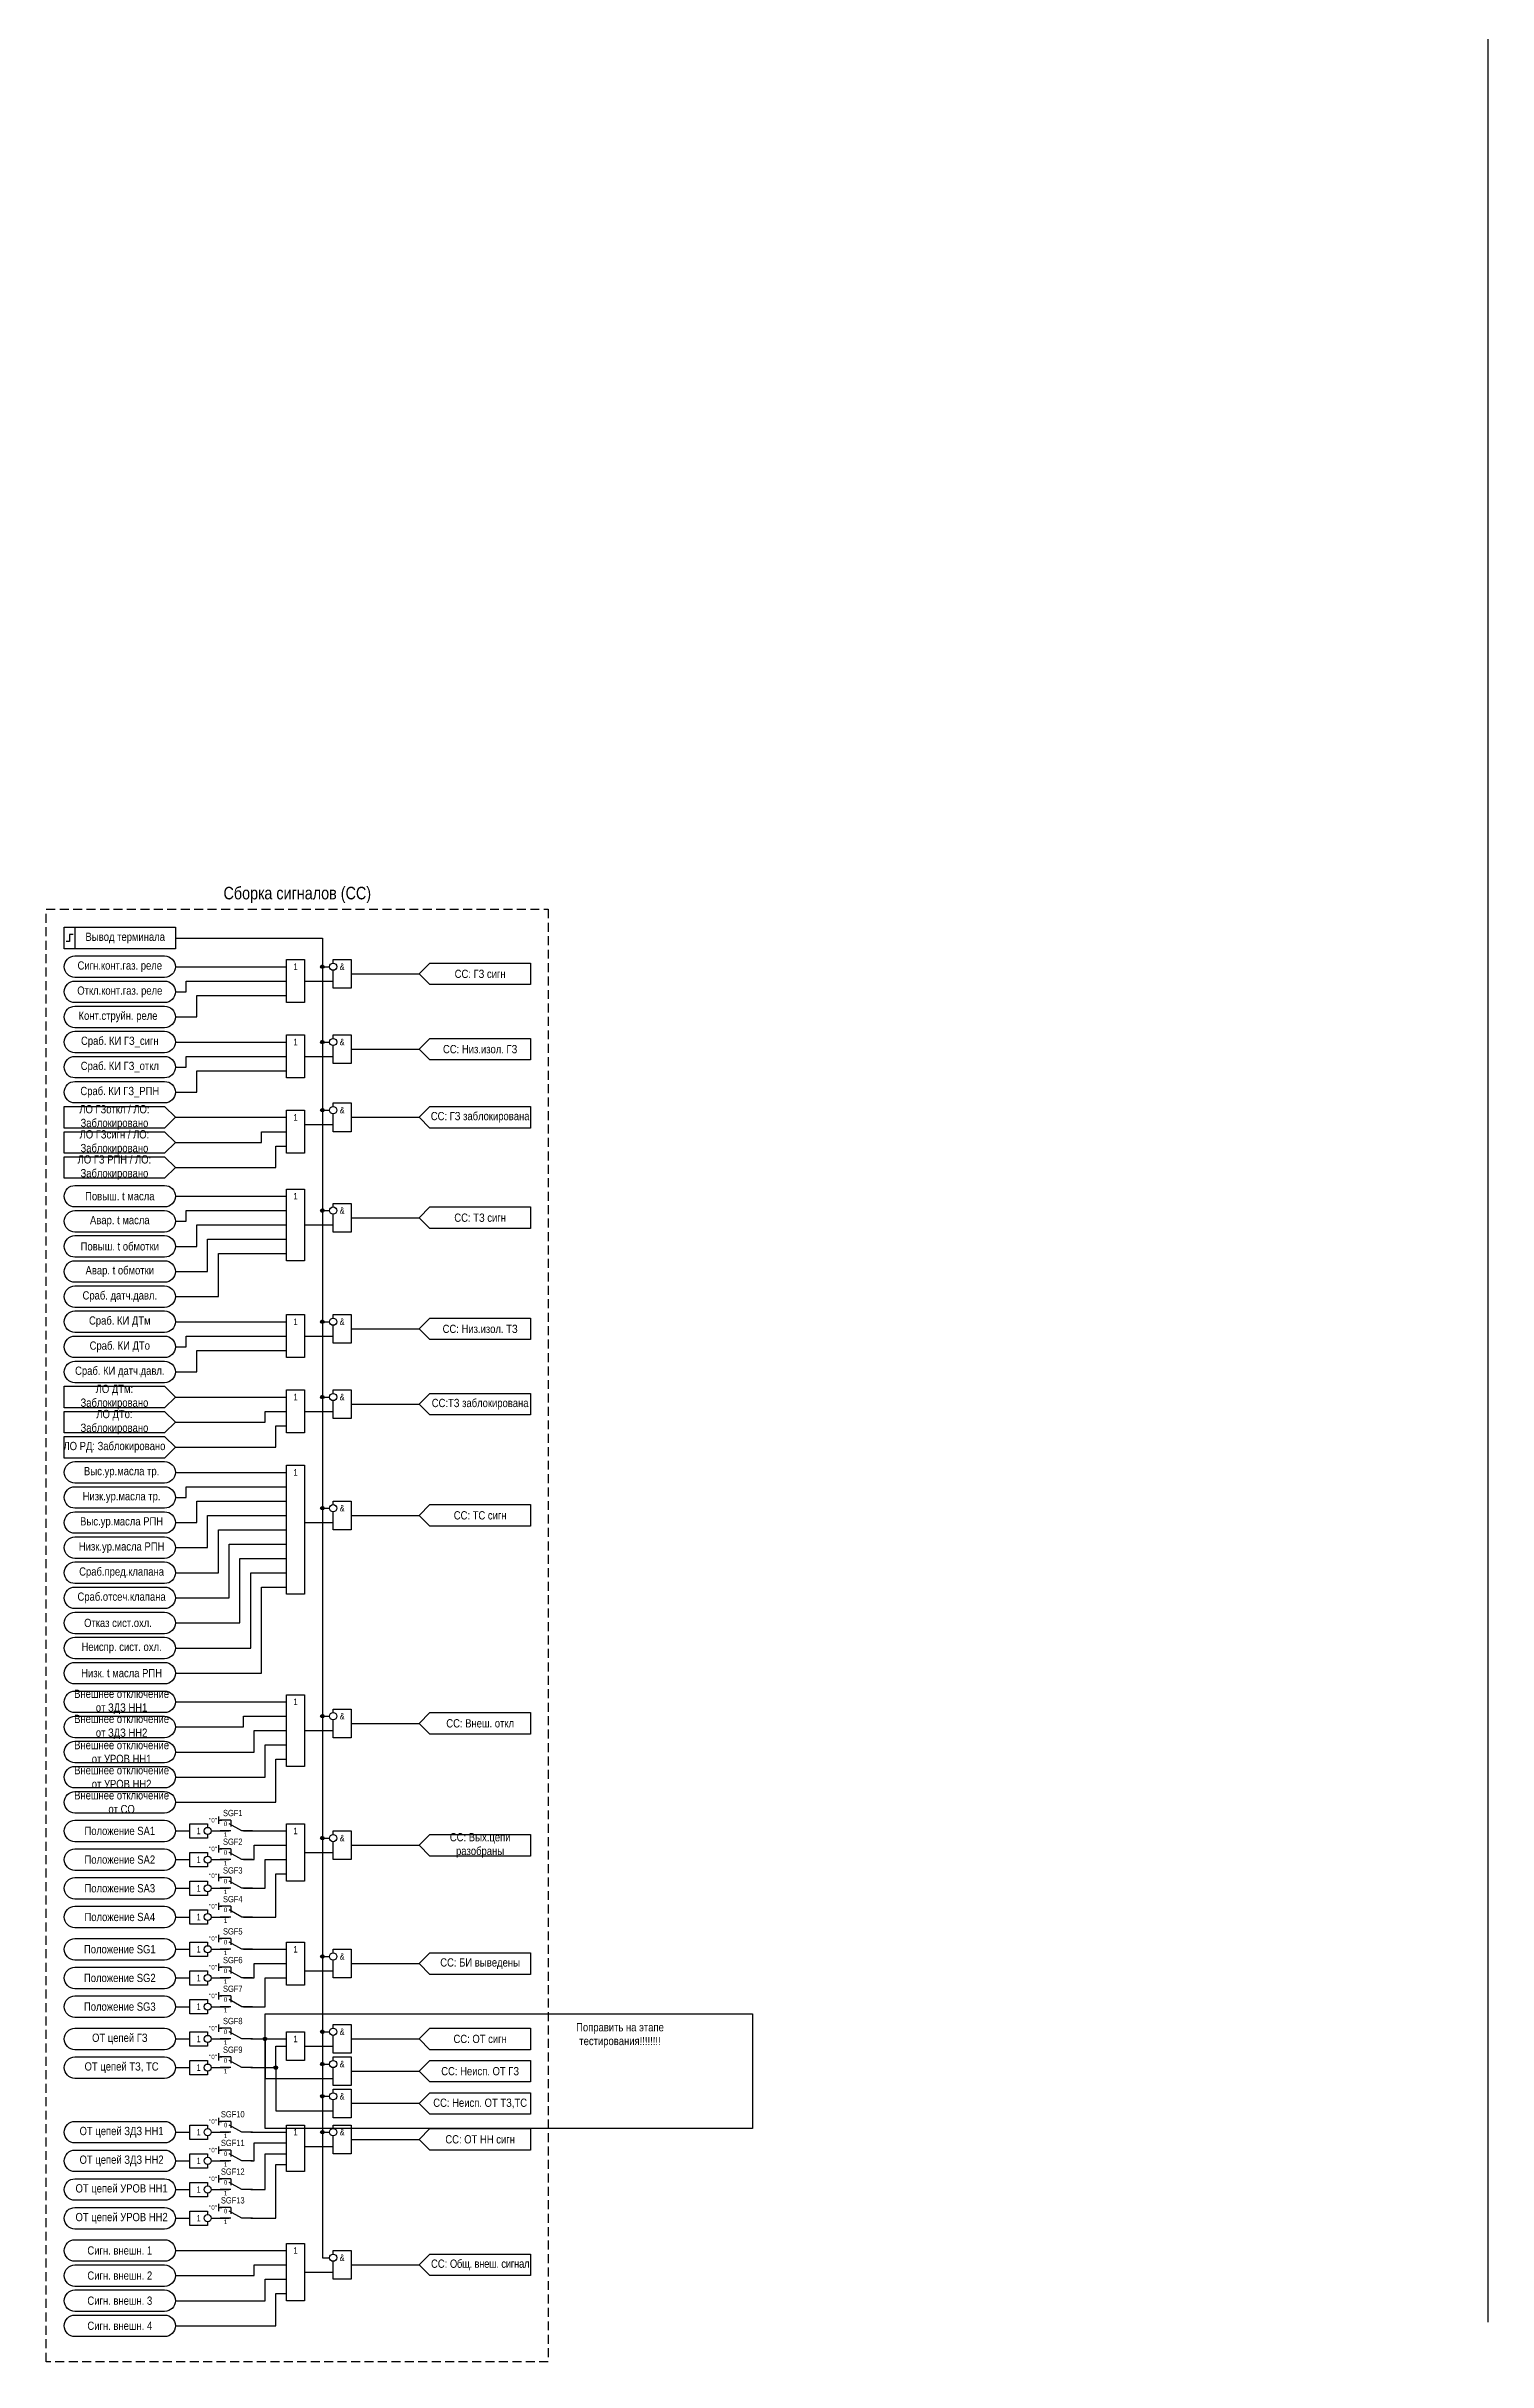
# Model space of a CAD drawing. Header units: millimetres. Extents: x 0 to 3543, y -1008 to 626.
# Drawn here: x 2046 to 2448, y -1008 to -362 of the extents above; entities that cross this region are included whole.
import ezdxf
from ezdxf.enums import TextEntityAlignment as Align

# ---------------------------------------------------------------- set-up
doc = ezdxf.new("R2010")
doc.units = ezdxf.units.MM
doc.linetypes.add('штриховая2', pattern=[0.375, 0.25, -0.125])
doc.layers.add('TEXT', color=7, linetype='Continuous', lineweight=25)
doc.layers.add('Основная', color=7, linetype='Continuous')
doc.styles.add('2.5_Gost_RD', font='ARIALN.TTF', dxfattribs={"height": 2.5})
doc.styles.add('3.5_Gost_RD', font='ARIALN.TTF', dxfattribs={"height": 3.5})
doc.styles.add('Вывод', font='ARIALN.TTF', dxfattribs={"height": 2.5})
doc.styles.add('Компонент', font='ARIALN.TTF', dxfattribs={"height": 3.5})

# ---------------------------------------------------------------- blocks, each defined once
blk = doc.blocks.new('*U958')
at = {"layer": 'Основная', "color": 0}
blk.add_line((0, 0), (7, 4), dxfattribs=at)
at = {"layer": 'Основная', "ltscale": 0.35}
blk.add_line((6, 6), (6, 2.5), dxfattribs=at)
blk = doc.blocks.new('*U1037')
at = {"layer": 'Основная', "color": 0}
for p, q in [((-3, 6), (-9, 6)), ((-3, 0), (-9, 0)), ((9, 0), (3, 0))]:
    blk.add_line(p, q, dxfattribs=at)
at = {"layer": 'Основная', "ltscale": 0.25, "xscale": -1}
blk.add_blockref('*U958', (3, 0), dxfattribs=at)
at = {"layer": 'Основная'}
for tag, height, style, p in [('В1', 2.5, 'Вывод', (-13, 6)), ('В2', 2.5, 'Вывод', (-6, 4)), ('ОУ', 3.5, 'Компонент', (-2, 10)), ('В3', 2.5, 'Вывод', (-6, -2))]:
    blk.add_attdef(tag, text='', height=height, dxfattribs=dict(at, style=style)).set_placement(p, align=Align.MIDDLE_CENTER)
blk = doc.blocks.new('*U1050')
at = {"layer": 'Основная', "color": 0}
for p, q in [((-3, 6), (-9, 6)), ((-3, 0), (-9, 0)), ((9, 0), (3, 0))]:
    blk.add_line(p, q, dxfattribs=at)
at = {"layer": 'Основная', "ltscale": 0.25, "xscale": -1}
blk.add_blockref('*U958', (3, 0), dxfattribs=at)
at = {"layer": 'Основная'}
for tag, height, style, p in [('В1', 2.5, 'Вывод', (-13, 7)), ('В2', 2.5, 'Вывод', (-6, 4)), ('ОУ', 3.5, 'Компонент', (-2, 10)), ('В3', 2.5, 'Вывод', (-6, -2))]:
    blk.add_attdef(tag, text='', height=height, dxfattribs=dict(at, style=style)).set_placement(p, align=Align.MIDDLE_CENTER)
blk = doc.blocks.new('Точка')
at = {"ltscale": 100}
h = blk.add_hatch(color=256, dxfattribs=at)
h.dxf.hatch_style = 1
edge = h.paths.add_edge_path()
edge.add_arc((0, 0), 0.5, 0, 360)
blk.add_circle((0, 0), 0.5, dxfattribs=at)

msp = doc.modelspace()

# ---------------------------------------------------------------- linework, layer by layer
at = {"ltscale": 100}
for p, q in [((2448, 626), (2448, -997)), ((2123, -613), (2123, -895)), ((2123, -619), (2125, -619)), ((2123, -640), (2125, -640)), ((2123, -659), (2125, -659)), ((2123, -687), (2125, -687)), ((2123, -718), (2125, -718)), ((2123, -739), (2125, -739)), ((2123, -770), (2125, -770)), ((2123, -828), (2125, -828)), ((2094, -856), (2094, -858)), ((2094, -857), (2095, -857)), ((2094, -864), (2094, -866)), ((2094, -865), (2095, -865)), ((2123, -862), (2125, -862)), ((2094, -872), (2094, -874)), ((2094, -873), (2095, -873)), ((2094, -880), (2094, -882)), ((2094, -881), (2095, -881)), ((2094, -889), (2094, -891)), ((2094, -890), (2095, -890)), ((2094, -897), (2094, -899)), ((2123, -895), (2125, -895)), ((2094, -898), (2095, -898)), ((2094, -905), (2094, -907)), ((2094, -906), (2095, -906)), ((2094, -914), (2094, -916)), ((2094, -915), (2095, -915)), ((2123, -916), (2125, -916)), ((2094, -922), (2094, -924)), ((2094, -923), (2095, -923)), ((2082, -926), (2086, -926)), ((2123, -925), (2125, -925)), ((2123, -934), (2125, -934)), ((2094, -940), (2094, -942)), ((2094, -941), (2095, -941)), ((2082, -944), (2086, -944)), ((2094, -948), (2094, -950)), ((2094, -949), (2095, -949)), ((2123, -944), (2125, -944)), ((2082, -952), (2086, -952)), ((2082, -960), (2086, -960)), ((2094, -956), (2094, -958)), ((2094, -957), (2095, -957)), ((2082, -968), (2086, -968)), ((2094, -964), (2094, -966)), ((2094, -965), (2095, -965))]:
    msp.add_line(p, q, dxfattribs=at)
at = {"color": 6, "ltscale": 100}
msp.add_line((2131, -927), (2150, -927), dxfattribs=at)
at = {"linetype": 'штриховая2', "ltscale": 10}
msp.add_lwpolyline([(2046, -603), (2186, -603), (2186, -1008), (2046, -1008)], close=True, dxfattribs=at)
at = {"ltscale": 100}
for points in [[(2051, -608), (2054, -608), (2054, -614), (2051, -614)], [(2051, -608), (2082, -608), (2082, -614), (2051, -614)], [(2113, -617), (2118, -617), (2118, -629), (2113, -629)], [(2113, -638), (2118, -638), (2118, -650), (2113, -650)], [(2113, -659), (2118, -659), (2118, -671), (2113, -671)], [(2113, -681), (2118, -681), (2118, -701), (2113, -701)], [(2113, -716), (2118, -716), (2118, -728), (2113, -728)], [(2113, -737), (2118, -737), (2118, -749), (2113, -749)], [(2113, -758), (2118, -758), (2118, -794), (2113, -794)], [(2113, -822), (2118, -822), (2118, -842), (2113, -842)], [(2113, -858), (2118, -858), (2118, -874), (2113, -874)], [(2113, -891), (2118, -891), (2118, -903), (2113, -903)], [(2113, -916), (2118, -916), (2118, -924), (2113, -924)], [(2113, -942), (2118, -942), (2118, -955), (2113, -955)], [(2113, -975), (2118, -975), (2118, -991), (2113, -991)]]:
    msp.add_lwpolyline(points, close=True, dxfattribs=at)
at = {"lineweight": 30, "ltscale": 100}
msp.add_lwpolyline([(2053.5, -610), (2052.5, -610), (2052.5, -612), (2051.5, -612)], dxfattribs=at)
at = {"ltscale": 100}
for points in [[(2082, -611), (2123, -611), (2123, -619), (2125, -619)], [(2082, -611), (2123, -611), (2123, -619), (2125, -619)], [(2082, -619), (2113, -619)], [(2126, -618), (2126, -617), (2131, -617), (2131, -625), (2126, -625), (2126, -620)], [(2150, -621), (2153, -618), (2181, -618), (2181, -624), (2153, -624), (2150, -621)], [(2082, -626), (2085, -626), (2085, -623), (2113, -623)], [(2118, -623), (2126, -623)], [(2131, -621), (2150, -621)], [(2082, -633), (2088, -633), (2088, -627), (2113, -627)], [(2126, -639), (2126, -638), (2131, -638), (2131, -646), (2126, -646), (2126, -641)], [(2150, -642), (2153, -639), (2181, -639), (2181, -645), (2153, -645), (2150, -642)], [(2082, -640), (2113, -640)], [(2082, -647), (2085, -647), (2085, -644), (2113, -644)], [(2118, -644), (2126, -644)], [(2131, -642), (2150, -642)], [(2082, -654), (2088, -654), (2088, -648), (2113, -648)], [(2051, -658), (2079, -658), (2082, -661), (2079, -664), (2051, -664), (2051, -658)], [(2126, -658), (2126, -657), (2131, -657), (2131, -665), (2126, -665), (2126, -660)], [(2150, -661), (2153, -658), (2181, -658), (2181, -664), (2153, -664), (2150, -661)], [(2051, -665), (2079, -665), (2082, -668), (2079, -671), (2051, -671), (2051, -665)], [(2082, -661), (2113, -661)], [(2082, -668), (2106, -668), (2106, -665), (2113, -665)], [(2118, -663), (2126, -663)], [(2131, -661), (2150, -661)], [(2082, -675), (2110, -675), (2110, -669), (2113, -669)], [(2051, -672), (2079, -672), (2082, -675), (2079, -678), (2051, -678), (2051, -672)], [(2082, -683), (2113, -683)], [(2082, -690), (2085, -690), (2085, -687), (2113, -687)], [(2126, -686), (2126, -685), (2131, -685), (2131, -693), (2126, -693), (2126, -688)], [(2131, -689), (2150, -689)], [(2150, -689), (2153, -686), (2181, -686), (2181, -692), (2153, -692), (2150, -689)], [(2082, -697), (2088, -697), (2088, -691), (2113, -691)], [(2082, -704), (2091, -704), (2091, -695), (2113, -695)], [(2118, -691), (2126, -691)], [(2082, -711), (2094, -711), (2094, -699), (2113, -699)], [(2126, -717), (2126, -716), (2131, -716), (2131, -724), (2126, -724), (2126, -719)], [(2082, -718), (2113, -718)], [(2082, -725), (2085, -725), (2085, -722), (2113, -722)], [(2118, -722), (2126, -722)], [(2131, -720), (2150, -720)], [(2150, -720), (2153, -717), (2181, -717), (2181, -723), (2153, -723), (2150, -720)], [(2082, -732), (2088, -732), (2088, -726), (2113, -726)], [(2051, -736), (2079, -736), (2082, -739), (2079, -742), (2051, -742), (2051, -736)], [(2082, -739), (2113, -739)], [(2126, -738), (2126, -737), (2131, -737), (2131, -745), (2126, -745), (2126, -740)], [(2131, -741), (2150, -741)], [(2150, -741), (2153, -738), (2181, -738), (2181, -744), (2153, -744), (2150, -741)], [(2051, -743), (2079, -743), (2082, -746), (2079, -749), (2051, -749), (2051, -743)], [(2082, -746), (2107, -746), (2107, -743), (2113, -743)], [(2082, -753), (2110, -753), (2110, -747), (2113, -747)], [(2118, -743), (2126, -743)], [(2051, -750), (2079, -750), (2082, -753), (2079, -756), (2051, -756), (2051, -750)], [(2082, -760), (2113, -760)], [(2082, -767), (2085, -767), (2085, -764), (2113, -764)], [(2082, -774), (2088, -774), (2088, -768), (2113, -768)], [(2126, -769), (2126, -768), (2131, -768), (2131, -776), (2126, -776), (2126, -771)], [(2082, -781), (2091, -781), (2091, -772), (2113, -772)], [(2118, -774), (2126, -774)], [(2131, -772), (2150, -772)], [(2150, -772), (2153, -769), (2181, -769), (2181, -775), (2153, -775), (2150, -772)], [(2082, -788), (2094, -788), (2094, -776), (2113, -776)], [(2082, -795), (2097, -795), (2097, -780), (2113, -780)], [(2082, -802), (2100, -802), (2100, -784), (2113, -784)], [(2082, -809), (2103, -809), (2103, -788), (2113, -788)], [(2082, -816), (2106, -816), (2106, -792), (2113, -792)], [(2082, -824), (2113, -824)], [(2126, -827), (2126, -826), (2131, -826), (2131, -834), (2126, -834), (2126, -829)], [(2082, -831), (2101, -831), (2101, -828), (2113, -828)], [(2082, -838), (2104, -838), (2104, -832), (2113, -832)], [(2118, -832), (2126, -832)], [(2131, -830), (2150, -830)], [(2150, -830), (2153, -827), (2181, -827), (2181, -833), (2153, -833), (2150, -830)], [(2082, -845), (2107, -845), (2107, -836), (2113, -836)], [(2082, -852), (2110, -852), (2110, -840), (2113, -840)], [(2091, -861), (2091, -862), (2086, -862), (2086, -858), (2091, -858), (2091, -859)], [(2082, -860), (2086, -860)], [(2092, -860), (2097, -860)], [(2101, -860), (2113, -860)], [(2101, -868), (2104, -868), (2104, -864), (2113, -864)], [(2126, -861), (2126, -860), (2131, -860), (2131, -868), (2126, -868), (2126, -863)], [(2131, -864), (2150, -864)], [(2150, -864), (2153, -861), (2181, -861), (2181, -867), (2153, -867), (2150, -864)], [(2082, -868), (2086, -868)], [(2091, -869), (2091, -870), (2086, -870), (2086, -866), (2091, -866), (2091, -867)], [(2092, -868), (2097, -868)], [(2101, -876), (2107, -876), (2107, -868), (2113, -868)], [(2118, -866), (2126, -866)], [(2082, -876), (2086, -876)], [(2091, -877), (2091, -878), (2086, -878), (2086, -874), (2091, -874), (2091, -875)], [(2092, -876), (2097, -876)], [(2101, -884), (2110, -884), (2110, -872), (2113, -872)], [(2082, -884), (2086, -884)], [(2091, -885), (2091, -886), (2086, -886), (2086, -882), (2091, -882), (2091, -883)], [(2092, -884), (2097, -884)], [(2091, -894), (2091, -895), (2086, -895), (2086, -891), (2091, -891), (2091, -892)], [(2082, -893), (2086, -893)], [(2092, -893), (2097, -893)], [(2101, -893), (2113, -893)], [(2101, -901), (2104, -901), (2104, -897), (2113, -897)], [(2123, -895), (2123, -979), (2125, -979)], [(2126, -894), (2126, -893), (2131, -893), (2131, -901), (2126, -901), (2126, -896)], [(2131, -897), (2150, -897)], [(2150, -897), (2153, -894), (2181, -894), (2181, -900), (2153, -900), (2150, -897)], [(2082, -901), (2086, -901)], [(2091, -902), (2091, -903), (2086, -903), (2086, -899), (2091, -899), (2091, -900)], [(2092, -901), (2097, -901)], [(2101, -909), (2107, -909), (2107, -901), (2113, -901)], [(2118, -899), (2126, -899)], [(2082, -909), (2086, -909)], [(2091, -910), (2091, -911), (2086, -911), (2086, -907), (2091, -907), (2091, -908)], [(2092, -909), (2097, -909)], [(2091, -919), (2091, -920), (2086, -920), (2086, -916), (2091, -916), (2091, -917)], [(2126, -915), (2126, -914), (2131, -914), (2131, -922), (2126, -922), (2126, -917)], [(2150, -918), (2153, -915), (2181, -915), (2181, -921), (2153, -921), (2150, -918)], [(2082, -918), (2086, -918)], [(2092, -918), (2097, -918)], [(2103, -918), (2113, -918)], [(2103, -926), (2110, -926), (2110, -920), (2113, -920)], [(2107, -918), (2107, -929), (2125, -929), (2126, -929)], [(2118, -920), (2126, -920)], [(2131, -918), (2150, -918)], [(2091, -927), (2091, -928), (2086, -928), (2086, -924), (2091, -924), (2091, -925)], [(2092, -926), (2097, -926)], [(2110, -926), (2110, -938), (2126, -938)], [(2091, -945), (2091, -946), (2086, -946), (2086, -942), (2091, -942), (2091, -943)], [(2126, -943), (2126, -942), (2131, -942), (2131, -950), (2126, -950), (2126, -945)], [(2092, -944), (2097, -944)], [(2103, -944), (2113, -944)], [(2103, -952), (2104, -952), (2104, -947), (2113, -947)], [(2118, -948), (2126, -948)], [(2131, -946), (2150, -946)], [(2150, -946), (2153, -943), (2181, -943), (2181, -949), (2153, -949), (2150, -946)], [(2091, -953), (2091, -954), (2086, -954), (2086, -950), (2091, -950), (2091, -951)], [(2092, -952), (2097, -952)], [(2103, -960), (2107, -960), (2107, -950), (2113, -950)], [(2103, -968), (2110, -968), (2110, -953), (2113, -953)], [(2091, -961), (2091, -962), (2086, -962), (2086, -958), (2091, -958), (2091, -959)], [(2092, -960), (2097, -960)], [(2091, -969), (2091, -970), (2086, -970), (2086, -966), (2091, -966), (2091, -967)], [(2092, -968), (2097, -968)], [(2082, -977), (2113, -977)], [(2082, -984), (2104, -984), (2104, -981), (2113, -981)], [(2126, -978), (2126, -977), (2131, -977), (2131, -985), (2126, -985), (2126, -980)], [(2131, -981), (2150, -981)], [(2150, -981), (2153, -978), (2181, -978), (2181, -984), (2153, -984), (2150, -981)], [(2082, -991), (2107, -991), (2107, -985), (2113, -985)], [(2118, -983), (2126, -983)], [(2082, -998), (2110, -998), (2110, -989), (2113, -989)]]:
    msp.add_lwpolyline(points, dxfattribs=at)
for points in [[(2054, -622, -1), (2054, -616), (2079, -616, -1), (2079, -622)], [(2054, -629, -1), (2054, -623), (2079, -623, -1), (2079, -629)], [(2054, -636, -1), (2054, -630), (2079, -630, -1), (2079, -636)], [(2054, -643, -1), (2054, -637), (2079, -637, -1), (2079, -643)], [(2054, -650, -1), (2054, -644), (2079, -644, -1), (2079, -650)], [(2054, -657, -1), (2054, -651), (2079, -651, -1), (2079, -657)], [(2054, -686, -1), (2054, -680), (2079, -680, -1), (2079, -686)], [(2054, -693, -1), (2054, -687), (2079, -687, -1), (2079, -693)], [(2054, -700, -1), (2054, -694), (2079, -694, -1), (2079, -700)], [(2054, -707, -1), (2054, -701), (2079, -701, -1), (2079, -707)], [(2054, -714, -1), (2054, -708), (2079, -708, -1), (2079, -714)], [(2054, -721, -1), (2054, -715), (2079, -715, -1), (2079, -721)], [(2054, -728, -1), (2054, -722), (2079, -722, -1), (2079, -728)], [(2054, -735, -1), (2054, -729), (2079, -729, -1), (2079, -735)], [(2054, -763, -1), (2054, -757), (2079, -757, -1), (2079, -763)], [(2054, -770, -1), (2054, -764), (2079, -764, -1), (2079, -770)], [(2054, -777, -1), (2054, -771), (2079, -771, -1), (2079, -777)], [(2054, -784, -1), (2054, -778), (2079, -778, -1), (2079, -784)], [(2054, -791, -1), (2054, -785), (2079, -785, -1), (2079, -791)], [(2054, -798, -1), (2054, -792), (2079, -792, -1), (2079, -798)], [(2054, -805, -1), (2054, -799), (2079, -799, -1), (2079, -805)], [(2054, -812, -1), (2054, -806), (2079, -806, -1), (2079, -812)], [(2054, -819, -1), (2054, -813), (2079, -813, -1), (2079, -819)], [(2054, -827, -1), (2054, -821), (2079, -821, -1), (2079, -827)], [(2054, -834, -1), (2054, -828), (2079, -828, -1), (2079, -834)], [(2054, -841, -1), (2054, -835), (2079, -835, -1), (2079, -841)], [(2054, -848, -1), (2054, -842), (2079, -842, -1), (2079, -848)], [(2054, -855, -1), (2054, -849), (2079, -849, -1), (2079, -855)], [(2054, -863, -1), (2054, -857), (2079, -857, -1), (2079, -863)], [(2054, -871, -1), (2054, -865), (2079, -865, -1), (2079, -871)], [(2054, -879, -1), (2054, -873), (2079, -873, -1), (2079, -879)], [(2054, -887, -1), (2054, -881), (2079, -881, -1), (2079, -887)], [(2054, -896, -1), (2054, -890), (2079, -890, -1), (2079, -896)], [(2054, -904, -1), (2054, -898), (2079, -898, -1), (2079, -904)], [(2054, -912, -1), (2054, -906), (2079, -906, -1), (2079, -912)], [(2054, -921, -1), (2054, -915), (2079, -915, -1), (2079, -921)], [(2054, -929, -1), (2054, -923), (2079, -923, -1), (2079, -929)], [(2054, -947, -1), (2054, -941), (2079, -941, -1), (2079, -947)], [(2054, -955, -1), (2054, -949), (2079, -949, -1), (2079, -955)], [(2054, -963, -1), (2054, -957), (2079, -957, -1), (2079, -963)], [(2054, -971, -1), (2054, -965), (2079, -965, -1), (2079, -971)], [(2054, -980, -1), (2054, -974), (2079, -974, -1), (2079, -980)], [(2054, -987, -1), (2054, -981), (2079, -981, -1), (2079, -987)], [(2054, -994, -1), (2054, -988), (2079, -988, -1), (2079, -994)], [(2054, -1001, -1), (2054, -995), (2079, -995, -1), (2079, -1001)]]:
    msp.add_lwpolyline(points, format="xyb", close=True, dxfattribs=at)
at = {"color": 2, "ltscale": 100}
msp.add_lwpolyline([(2107, -911), (2243, -911), (2243, -943), (2107, -943)], close=True, dxfattribs=at)
at = {"color": 6, "ltscale": 100}
for points in [[(2126, -924), (2126, -923), (2131, -923), (2131, -931), (2126, -931), (2126, -926)], [(2150, -927), (2153, -924), (2181, -924), (2181, -930), (2153, -930), (2150, -927)], [(2126, -933), (2126, -932), (2131, -932), (2131, -940), (2126, -940), (2126, -935)], [(2150, -936), (2131, -936)], [(2150, -936), (2153, -933), (2181, -933), (2181, -939), (2153, -939), (2150, -936)]]:
    msp.add_lwpolyline(points, dxfattribs=at)
at = {"ltscale": 100}
for centre in [(2126, -619), (2126, -640), (2126, -659), (2126, -687), (2126, -718), (2126, -739), (2126, -770), (2126, -828), (2091, -860), (2126, -862), (2091, -868), (2091, -876), (2091, -884), (2091, -893), (2126, -895), (2091, -901), (2091, -909), (2126, -916), (2091, -918), (2091, -926), (2091, -944), (2126, -944), (2091, -952), (2091, -960), (2091, -968), (2126, -979)]:
    msp.add_circle(centre, 1, dxfattribs=at)
at = {"color": 6, "ltscale": 100}
for centre in [(2126, -925), (2126, -934)]:
    msp.add_circle(centre, 1, dxfattribs=at)

# ---------------------------------------------------------------- block references
at = {"ltscale": 100}
for p in [(2123, -619), (2123, -640), (2123, -659), (2123, -687), (2123, -718), (2123, -739), (2123, -770), (2123, -828), (2123, -862), (2123, -895), (2123, -916), (2107, -918), (2110, -926), (2123, -925), (2123, -934), (2123, -944)]:
    msp.add_blockref('Точка', p, dxfattribs=at)
at = {"layer": 'Основная', "ltscale": 0.25, "xscale": 0.5, "yscale": 0.5, "zscale": 0.5}
for name, p, values in [('*U1037', (2099, -860), {'ОУ': 'SGF1', 'В1': '"0"', 'В2': '0', 'В3': '1'}), ('*U1037', (2099, -868), {'ОУ': 'SGF2', 'В1': '"0"', 'В2': '0', 'В3': '1'}), ('*U1050', (2099, -876), {'ОУ': 'SGF3', 'В1': '"0"', 'В2': '0', 'В3': '1'}), ('*U1037', (2099, -884), {'ОУ': 'SGF4', 'В1': '"0"', 'В2': '0', 'В3': '1'}), ('*U1037', (2099, -893), {'ОУ': 'SGF5', 'В1': '"0"', 'В2': '0', 'В3': '1'}), ('*U1037', (2099, -901), {'ОУ': 'SGF6', 'В1': '"0"', 'В2': '0', 'В3': '1'}), ('*U1037', (2099, -909), {'ОУ': 'SGF7', 'В1': '"0"', 'В2': '0', 'В3': '1'}), ('*U1037', (2099, -918), {'ОУ': 'SGF8', 'В1': '"0"', 'В2': '0', 'В3': '1'}), ('*U1037', (2099, -926), {'ОУ': 'SGF9', 'В1': '"0"', 'В2': '0', 'В3': '1'}), ('*U1037', (2099, -944), {'ОУ': 'SGF10', 'В1': '"0"', 'В2': '0', 'В3': '1'}), ('*U1037', (2099, -952), {'ОУ': 'SGF11', 'В1': '"0"', 'В2': '0', 'В3': '1'}), ('*U1037', (2099, -960), {'ОУ': 'SGF12', 'В1': '"0"', 'В2': '0', 'В3': '1'}), ('*U1037', (2099, -968), {'ОУ': 'SGF13', 'В1': '"0"', 'В2': '0', 'В3': '1'})]:
    msp.add_blockref(name, p, dxfattribs=at).add_auto_attribs(values)

# ---------------------------------------------------------------- texts
at = {"color": 30, "ltscale": 100, "insert": (2116, -599), "char_height": 3.5, "width": 140, "attachment_point": 5, "style": '3.5_Gost_RD'}
msp.add_mtext('Сборка сигналов (СС)', dxfattribs=at)
at = {"ltscale": 100, "attachment_point": 5, "style": '2.5_Gost_RD'}
for s, insert, char_height, width in [('\\A1;Сигн.конт.газ. реле', (2066.5, -619), 2.3, 31), ('1', (2115.5, -619), 1.8, 5), ('&', (2128.5, -619), 1.8, 5), ('СС: ГЗ сигн', (2167, -621), 2.3, 28), ('\\A1;Откл.конт.газ. реле', (2066.5, -626), 2.3, 31), ('\\A1;Конт.струйн. реле', (2066, -633), 2.3, 31), ('\\A1;Сраб. КИ ГЗ_сигн', (2066.5, -640), 2.3, 31), ('1', (2115.5, -640), 1.8, 5), ('&', (2128.5, -640), 1.8, 5), ('\\A1;Сраб. КИ ГЗ_откл', (2066.5, -647), 2.3, 31), ('СС: Низ.изол. ГЗ', (2167, -642), 2.3, 28), ('\\A1;Сраб. КИ ГЗ_РПН', (2066.5, -654), 2.3, 31), ('&', (2128.5, -659), 1.8, 5), ('1', (2115.5, -661), 1.8, 5), ('СС: ГЗ заблокирована', (2167, -661), 2.3, 28), ('\\A1;Повыш. t масла ', (2066.5, -683), 2.3, 31), ('1', (2115.5, -683), 1.8, 5), ('\\A1;Авар. t масла ', (2066.5, -690), 2.3, 31), ('&', (2128.5, -687), 1.8, 5), ('СС: ТЗ сигн', (2167, -689), 2.3, 28), ('\\A1;Повыш. t обмотки', (2066.5, -697), 2.3, 31), ('\\A1;Авар. t обмотки', (2066.5, -704), 2.3, 31), ('\\A1;Сраб. датч.давл.', (2066.5, -711), 2.3, 31), ('\\A1;Сраб. КИ ДТм', (2066.5, -718), 2.3, 31), ('1', (2115.5, -718), 1.8, 5), ('&', (2128.5, -718), 1.8, 5), ('СС: Низ.изол. ТЗ', (2167, -720), 2.3, 28), ('\\A1;Сраб. КИ ДТо', (2066.5, -725), 2.3, 31), ('\\A1;Сраб. КИ датч.давл.', (2066.5, -732), 2.3, 31), ('1', (2115.5, -739), 1.8, 5), ('&', (2128.5, -739), 1.8, 5), ('СС:ТЗ заблокирована', (2167, -741), 2.3, 28), ('\\A1;Выс.ур.масла тр.', (2067, -760), 2.3, 31), ('1', (2115.5, -760), 1.8, 5), ('\\A1;Низк.ур.масла тр.', (2067, -767), 2.3, 29.774803), ('\\A1;Выс.ур.масла РПН', (2067, -774), 2.3, 31), ('&', (2128.5, -770), 1.8, 5), ('СС: ТС сигн', (2167, -772), 2.3, 28), ('\\A1;Низк.ур.масла РПН', (2067, -781), 2.3, 29.774803), ('\\A1;Сраб.пред.клапана', (2067, -788), 2.3, 31), ('\\A1;Сраб.отсеч.клапана', (2067, -795), 2.3, 31), ('\\A1;Отказ сист.охл.', (2066, -802), 2.3, 31), ('\\A1;Неиспр. сист. охл.', (2067, -809), 2.3, 29.774803), ('\\A1;Низк. t масла РПН', (2067, -816), 2.3, 29.774803), ('Внешнее отключение от ЗДЗ НН1', (2067, -824), 2.3, 28.935915), ('1', (2115.5, -824), 1.8, 5), ('Внешнее отключение от ЗДЗ НН2', (2067, -831), 2.3, 28.8211), ('&', (2128.5, -828), 1.8, 5), ('СС: Внеш. откл', (2167, -830), 2.3, 28), ('Внешнее отключение от УРОВ НН1', (2067, -838), 2.3, 28.635525), ('Внешнее отключение от УРОВ НН2', (2067, -845), 2.3, 27.847382), ('Внешнее отключение от СО', (2067, -852), 2.3, 28.320268), ('Положение SA1', (2066.5, -860), 2.3, 31), ('1', (2088.5, -860), 1.8, 5), ('1', (2115.5, -860), 1.8, 5), ('&', (2128.5, -862), 1.8, 5), ('СС: Вых.цепи разобраны', (2167, -864), 2.3, 28), ('Положение SA2', (2066.5, -868), 2.3, 31), ('1', (2088.5, -868), 1.8, 5), ('Положение SA3', (2066.5, -876), 2.3, 31), ('1', (2088.5, -876), 1.8, 5), ('Положение SA4', (2066.5, -884), 2.3, 31), ('1', (2088.5, -884), 1.8, 5), ('Положение SG1', (2066.5, -893), 2.3, 31), ('1', (2088.5, -893), 1.8, 5), ('1', (2115.5, -893), 1.8, 5), ('&', (2128.5, -895), 1.8, 5), ('СС: БИ выведены', (2167, -897), 2.3, 28), ('\\pt23;Положение SG2', (2066.5, -901), 2.3, 31), ('1', (2088.5, -901), 1.8, 5), ('Положение SG3', (2066.5, -909), 2.3, 31), ('1', (2088.5, -909), 1.8, 5), ('ОТ цепей ГЗ', (2066.5, -918), 2.3, 31), ('&', (2128.5, -916), 1.8, 5), ('СС: ОТ сигн', (2167, -918), 2.3, 28), ('1', (2088.5, -918), 1.8, 5), ('1', (2115.5, -918), 1.8, 5), ('1', (2088.5, -926), 1.8, 5), ('ОТ цепей ЗДЗ НН1', (2067, -944), 2.3, 31), ('1', (2088.5, -944), 1.8, 5), ('1', (2115.5, -944), 1.8, 5), ('&', (2128.5, -944), 1.8, 5), ('СС: ОТ НН сигн', (2167, -946), 2.3, 28), ('ОТ цепей ЗДЗ НН2', (2067, -952), 2.3, 31), ('1', (2088.5, -952), 1.8, 5), ('ОТ цепей УРОВ НН1', (2067, -960), 2.3, 31), ('1', (2088.5, -960), 1.8, 5), ('ОТ цепей УРОВ НН2', (2067, -968), 2.3, 31), ('1', (2088.5, -968), 1.8, 5), ('Сигн. внешн. 1', (2066.5, -977), 2.3, 31), ('1', (2115.5, -977), 1.8, 5), ('&', (2128.5, -979), 1.8, 5), ('СС: {\\T0.95;Общ. внеш. сигнал}', (2167, -981), 2.3, 28), ('Сигн. внешн. 2', (2066.5, -984), 2.3, 31), ('Сигн. внешн. 3', (2066.5, -991), 2.3, 31), ('Сигн. внешн. 4', (2066.5, -998), 2.3, 31)]:
    msp.add_mtext(s, dxfattribs=dict(at, insert=insert, char_height=char_height, width=width))
at = {"color": 2, "ltscale": 100, "insert": (2206, -917), "char_height": 2.3, "width": 28, "attachment_point": 5, "style": '2.5_Gost_RD'}
msp.add_mtext('Поправить на этапе тестирования!!!!!!!!', dxfattribs=at)
at = {"color": 6, "ltscale": 100, "attachment_point": 5, "style": '2.5_Gost_RD'}
for s, insert, char_height, width in [('&', (2128.5, -925), 1.8, 5), ('СС: Неисп. ОТ ГЗ', (2167, -927), 2.3, 28), ('&', (2128.5, -934), 1.8, 5), ('СС: Неисп. ОТ ТЗ,ТС', (2167, -936), 2.3, 28)]:
    msp.add_mtext(s, dxfattribs=dict(at, insert=insert, char_height=char_height, width=width))
at = {"layer": 'TEXT', "ltscale": 100, "char_height": 2.3, "attachment_point": 5, "style": '2.5_Gost_RD'}
for s, insert, width in [('Вывод терминала', (2068, -611), 28), ('ЛО ГЗоткл / ЛО:\\PЗаблокировано', (2065, -661), 28), ('ЛО ГЗсигн / ЛО:\\PЗаблокировано', (2065, -668), 28), ('ЛО ГЗ РПН / ЛО: Заблокировано', (2065, -675), 28), ('ОТ цепей ТЗ, ТС', (2067, -926), 31)]:
    msp.add_mtext(s, dxfattribs=dict(at, insert=insert, width=width))
at = {"layer": 'TEXT', "color": 0, "ltscale": 100, "char_height": 2.3, "width": 28, "attachment_point": 5, "style": '2.5_Gost_RD'}
for s, insert in [('{\\C256;ЛО ДТм: Заблокировано}', (2065, -739)), ('{\\C256;ЛО ДТо: Заблокировано}', (2065, -746)), ('{\\C256;ЛО РД: Заблокировано}', (2065, -753))]:
    msp.add_mtext(s, dxfattribs=dict(at, insert=insert))

doc.saveas('drawing.dxf')
